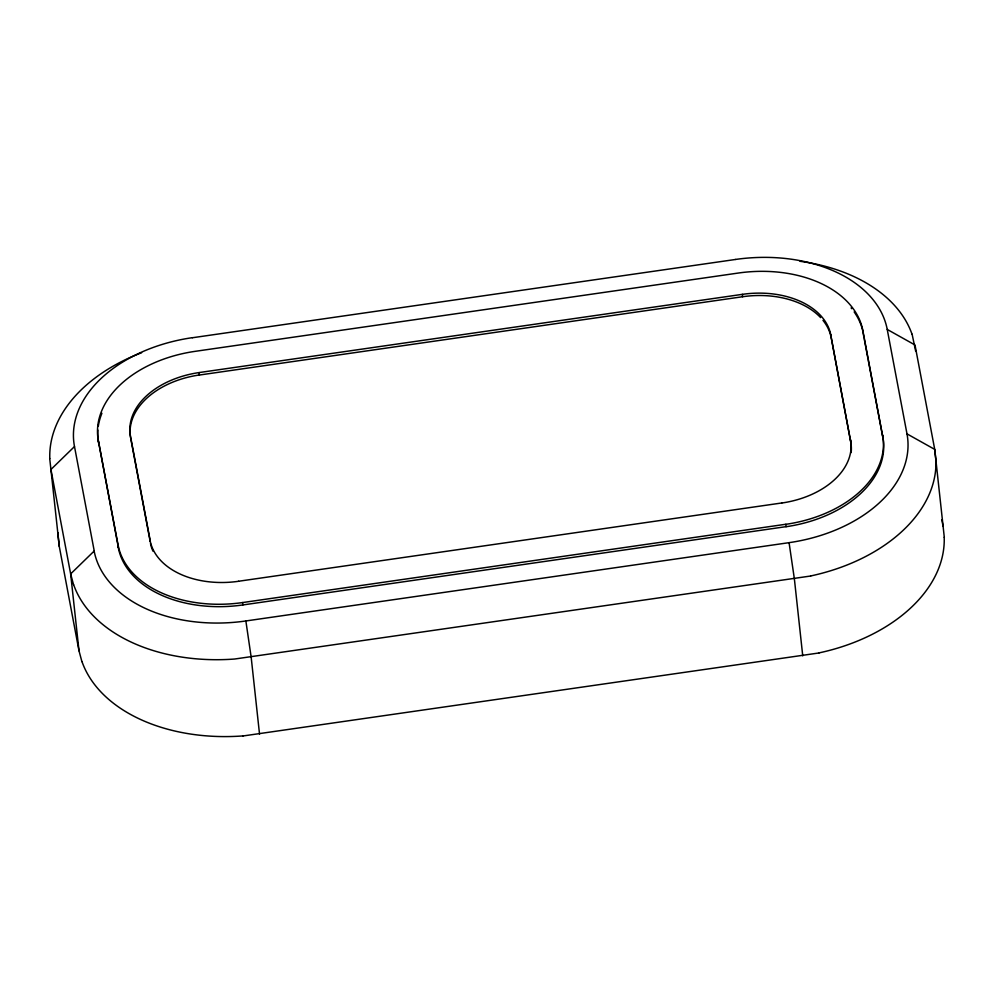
<?xml version="1.0" encoding="UTF-8"?>
<svg xmlns="http://www.w3.org/2000/svg" width="994" height="994" viewBox="0 0 994 994"><rect width="100%" height="100%" fill="white"/><g stroke="black" fill="none" stroke-linecap="round" stroke-linejoin="round"><path stroke-width="1.49" d="M192.364 337.674A136.302 90.852 -6.2 0 0 74.488 446.554L50.93 469.491L59.28 546.427L79.011 650.846L81.893 661.606M810.682 576.011L234.671 659.022A161.935 107.936 -6.2 0 1 73.631 584.658M243.033 735.97L819.044 652.959M192.376 337.749L735.585 259.459M150.181 540.475L130.463 436.068A79.458 52.968 -6.2 0 1 199.148 372.564L742.356 294.348A79.47 52.968 -6.2 0 1 830.86 335.115M820.609 317.608A79.47 52.968 -6.2 0 0 742.605 296.734L199.409 375.036L199.148 372.626M238.585 581.254L781.781 502.976M786.068 526.721A111.912 74.587 -6.2 0 0 882.858 437.323L862.842 330.505A111.912 74.587 -6.2 0 0 738.343 273.039L195.135 351.342A111.912 74.587 -6.2 0 0 98.344 440.69L118.1 545.097A111.912 74.587 -6.2 0 0 242.598 602.563L785.794 524.26L786.055 526.658L242.859 604.948A111.912 74.587 -6.2 0 1 118.261 547.52M94.132 550.987A136.302 90.852 -6.2 0 0 245.878 620.964L789.074 542.662A136.302 90.852 -6.2 0 0 906.988 433.844L887.232 329.436A136.302 90.852 -6.2 0 0 735.585 259.446M887.232 329.436L914.989 344.968L934.72 449.387L935.938 460.384A161.935 107.936 -6.2 0 1 810.669 575.961M906.963 433.856L934.72 449.387L944.3 537.332M912.107 334.208L915.66 351.118M73.531 584.671L70.649 573.911L50.93 469.491L49.7 458.495M941.84 519.8L943.07 526.323M863.351 334.208L864.097 338.134M864.333 339.439L868.035 359.008M868.284 360.313L882.834 437.323M850.74 441.945L830.76 335.127L850.74 441.945A79.458 52.968 -6.2 0 1 851.162 452.581M130.723 438.466L150.193 541.581M98.369 440.677L118.361 547.508L118.1 545.097M74.5 446.554L94.231 550.974L70.649 573.911L79.011 650.846M789.074 542.662L794.38 578.93L802.742 655.866M245.866 620.952L251.171 657.208L259.533 734.156M59.28 546.427L58.062 535.431A161.935 107.936 -6.2 0 1 58.112 532.697M862.842 330.505L863.103 332.903M742.356 294.348L742.617 296.746M242.598 602.538L242.859 604.948M243.021 735.908A161.935 107.936 -6.2 0 1 81.98 661.594M944.201 537.332A161.935 107.936 -6.2 0 1 819.019 652.896M799.971 261.285A161.935 107.936 -6.2 0 1 912.02 334.22M49.799 458.482A161.935 107.936 -6.2 0 1 141.62 352.733M98.605 443.088A111.912 74.587 -6.2 0 1 97.872 430.054M98.294 426.302A111.912 74.587 -6.2 0 1 101.91 413.268M882.597 434.912A111.912 74.587 -6.2 0 1 785.807 524.323M851.1 307.916A111.912 74.587 -6.2 0 1 851.746 308.699M854.157 311.917A111.912 74.587 -6.2 0 1 863.202 332.891M130.574 437.82A79.458 52.968 -6.2 0 1 199.409 374.974M822.97 320.341A79.47 52.968 -6.2 0 1 831.121 337.513M238.585 581.279A79.458 52.968 -6.2 0 1 150.094 540.487M153.001 551.21A79.458 52.968 -6.2 0 1 150.479 543.544M850.504 439.534A79.458 52.968 -6.2 0 1 781.793 503.026"/></g></svg>
